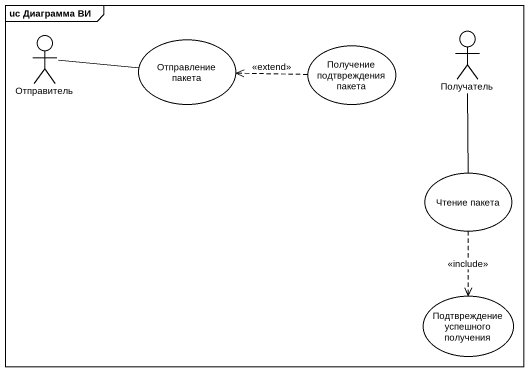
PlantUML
@startuml
mainframe uc Диаграмма ВИ
actor Отправитель
usecase "Отправление пакета" as Отправление_пакета
usecase "Получение подтвреждения пакета" as Получение_подтвреждения
actor Получатель
usecase "Чтение пакета" as Чтение_пакета
usecase "Подтвреждение успешного получения" as Подтвреждение_успешного
Отправитель -right- Отправление_пакета
Получение_подтвреждения .left.> Отправление_пакета : <<extend>>
Получатель -- Чтение_пакета
Чтение_пакета ..> Подтвреждение_успешного : <<include>>
@enduml
